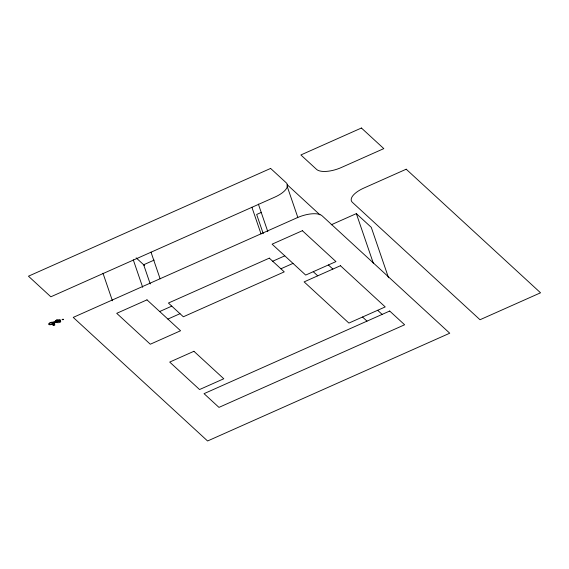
<?xml version="1.0" encoding="UTF-8"?>
<svg xmlns="http://www.w3.org/2000/svg" width="569" height="569" viewBox="0 0 569 569"><rect width="100%" height="100%" fill="white"/><g stroke="black" fill="none" stroke-linecap="round" stroke-linejoin="round"><path stroke-width="0.85" d="M57.398 320.816L57.803 321.3L56.175 322.011M56.039 320.632L55.542 320.852L55.833 321.713L56.338 321.492C55.122 320.048 57.946 319.131 57.825 321.208M56.331 321.457L56.047 320.34M58.223 321.023L58.002 320.368L57.988 321.129M62.825 319.792L62.775 319.301L62.064 319.671L63.372 319.28L62.441 319.358M154.156 260.09L143.665 264.763L150.237 283.967M261.512 212.315L256.669 214.47L263.248 233.674M57.377 320.802L56.018 321.051L56.992 320.866M55.165 322.751L56.175 322.296M52.049 324.28L52.604 324.238L51.914 323.889M53.543 324.266L53.095 323.853L51.886 324.394L52.334 324.807L53.543 324.266L53.145 323.1M53.137 325.048L54.347 324.508L54.795 324.92L53.586 325.461L52.732 323.875M331.208 224.798L356.343 213.61L371.273 227.344L388.52 277.736M159.676 311.528L171.781 306.136M272.686 261.235L284.792 255.844M167.883 319.081L179.989 313.69M280.894 268.788L292.999 263.397M56.018 321.136L55.542 320.852M62.362 319.394L63.081 319.707M55.854 321.136L56.139 321.99L55.833 321.713M287.011 184.534L319.949 214.833M328.391 264.969L332.872 269.087M377.652 310.283L382.133 314.401M313.256 271.705L317.737 275.823M362.517 317.018L366.998 321.136M136.14 257.842L144.54 265.567M58.301 321.094L57.768 320.468M54.147 323.925L54.596 324.337M52.647 322.751L53.031 323.107M356.343 213.61L373.307 263.163M286.932 185.608L297.8 217.344M258.376 204.093L267.814 231.647M251.882 207.208L261.036 233.93M150.984 252.11L160.131 278.831M133.26 259.77L142.698 287.324M102.989 273.241L112.427 300.795M60.385 321.862L59.958 320.617L59.461 320.966A1.821 0.74 -18.9 0 1 57.078 321.364M57.761 321.599L57.305 320.39A0.903 0.363 -18.9 0 0 57.106 320.617A1.821 0.74 -18.9 0 1 59.432 319.643A1.821 0.74 -18.9 0 1 60.094 320.503M57.106 319.956L57.633 321.421M56.864 319.977L57.156 320.838M54.795 324.92L53.948 323.341L54.347 324.508M52.697 322.687L53.095 323.853M52.199 324.415L52.334 324.807M58.436 320.639A0.903 0.363 -18.9 0 1 58.23 320.745M60.051 320.326A0.918 0.37 -18.9 0 1 60.037 320.532M60.513 321.748L59.887 322.21A1.821 0.74 -18.9 0 1 57.291 322.417A1.821 0.74 -18.9 0 1 59.283 320.952A1.821 0.74 -18.9 0 1 60.513 321.748M270.609 168.431L28.45 276.2L50.84 296.798L274.841 197.109A20.271 8.215 -18.9 0 0 286.285 182.848L270.609 168.431M361.422 128.018L300.88 154.96L316.556 169.377A20.271 8.215 -18.9 0 0 341.436 167.471L383.812 148.616L361.422 128.018M56.011 322.146L55.001 322.595L56.359 322.467L56.011 322.146M297.231 217.707L73.23 317.395L207.578 440.982L449.738 333.214L322.111 215.807A20.271 8.215 -18.9 0 0 297.231 217.707M406.202 169.213L363.826 188.076A20.271 8.215 -18.9 0 0 352.382 202.336L480.008 319.742L540.55 292.8L406.202 169.213M146.987 299.856L116.716 313.327L150.301 344.224L180.572 330.753L146.987 299.856M302.374 230.701L272.103 244.172L305.688 275.069L335.959 261.598L302.374 230.701M269.322 258.141L168.424 303.049L183.353 316.777L284.251 271.875L269.322 258.141M340.44 265.716L304.116 281.883L348.897 323.078L385.22 306.919L340.44 265.716M193.922 351.293L169.711 362.076L199.563 389.537L223.781 378.762L193.922 351.293M389.701 311.037L204.043 393.656L218.965 407.39L404.623 324.771L389.701 311.037M54.119 322.495A1.181 0.477 -18.9 0 0 55.734 321.549A1.181 0.477 -18.9 0 0 53.977 321.663A1.181 0.477 -18.9 0 0 54.119 322.495M50.413 324.408A1.949 0.789 -18.9 0 0 52.96 322.808A1.949 0.789 -18.9 0 0 49.972 323.107A1.949 0.789 -18.9 0 0 50.413 324.408M50.15 324.728A2.596 1.053 -18.9 0 0 53.571 322.616A2.596 1.053 -18.9 0 0 49.617 322.986A2.596 1.053 -18.9 0 0 50.15 324.728"/></g></svg>
